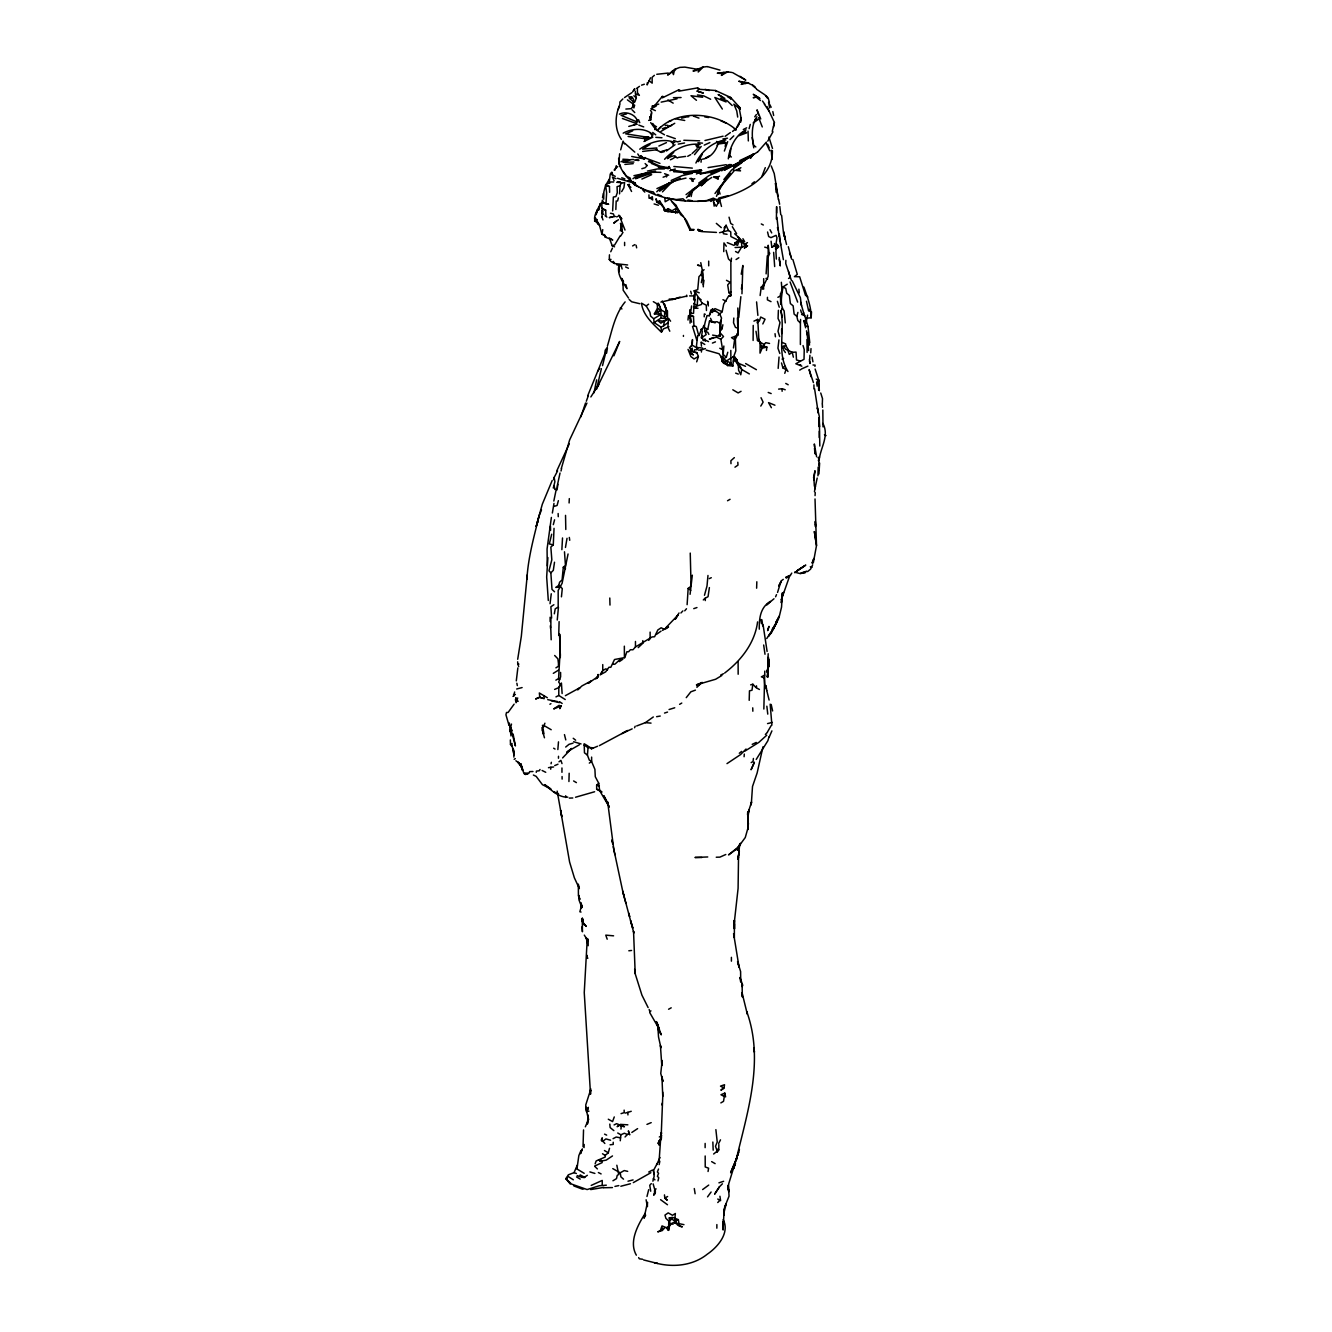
<?xml version="1.0" encoding="UTF-8"?>
<svg xmlns="http://www.w3.org/2000/svg" width="1332" height="1332" viewBox="0 0 1332 1332"><rect width="100%" height="100%" fill="white"/><g stroke="black" fill="none" stroke-linecap="round" stroke-linejoin="round"><path stroke-width="1.5" d="M561.954 772.31L561.954 767.965M605.943 215.434L605.66 210.106L601.997 208.591L601.848 206.227L601.914 202.93L608.674 204.279L605.993 203.58L606.626 193.007L605.644 185.031L603.895 191.625L603.696 199.234M657.658 1024.108L658.524 1036.945L660.922 1047.784L660.422 1045.537L661.788 1065.517L662.17 1060.488L660.755 1073.492L662.953 1081.451L661.921 1076.456L662.753 1096.402L661.238 1134.548M513.886 757.109L513.969 751.248L513.136 748.434L513.969 754.944L511.788 744.088M650.116 632.101L650.133 638.711L648.667 640.342M668.947 326.723L663.486 328.838L661.688 331.785L660.655 331.435C652.83 323.626 642.773 315.018 641.491 303.147L646.203 305.927L649.933 312.287L650.615 316.084L653.679 318.764L654.129 322.577L661.005 318.082L660.922 310.239L657.525 308.175L657.192 303.929L653.329 301.665M756.626 588.195L756.826 581.768M510.339 739.943L510.489 744.471L511.904 746.42M565.534 515.367L565.8 529.487M705.128 1147.651L705.144 1143.422M763.686 278.654L763.686 285.514L761.221 287.213L760.122 295.504M627.921 1114.934L627.921 1112.337L631.235 1111.288M815.201 453.996L815.234 450.432L815.018 453.263M552.364 513.003L553.979 503.429M703.196 340.726L701.931 335.764L702.347 337.545L701.315 337.795L702.414 330.852M749.2 700.332L749.466 690.842L751.981 690.259L752.863 684.232L750.649 684.864M705.177 1155.976L705.227 1166.965L708.591 1168.197L708.058 1171.494M819.363 390.692L818.581 379.72L818.614 390.259M582.334 920.429L582.367 918.281L582.767 922.343L582.217 919.43M800.382 344.522L800.415 323.01L797.818 320.496L796.836 316.3L797.918 312.387M819.213 437.545L819.297 431.202M773.975 598.784L766.683 604.878L770.412 601.398C760.222 607.325 759.09 618.531 759.29 629.17M807.592 315.151L806.027 322.91M664.502 134.782L657.359 130.586L655.161 127.489L655.111 129.753L655.294 127.755L652.78 123.443M712.57 335.115L719.829 336.313L719.779 323.36L721.544 318.165L719.663 313.803L712.487 308.957L709.257 315.734L707.009 315.567C706.027 319.996 701.231 330.969 707.808 332.367L708.874 334.399M717.082 1152.197L718.764 1149.849L718.847 1144.538M731.401 957.342L731.401 961.155M562.52 537.962L561.871 549.683M738.111 661.887L738.161 674.242M753.945 321.129L757.742 319.364L758.84 339.21L762.12 348.218L760.023 353.147L760.106 341.974L757.508 340.542L755.993 331.252M767.299 255.827L766.116 273.859M803.895 287.063C807.392 297.136 811.421 307.359 811.188 317.782L806.676 318.165M621.661 191.592L623.909 187.762L624.608 182.567L621.178 183.25L620.013 185.764L619.563 193.873M623.493 281.685L621.678 278.371L623.16 282.501L622.926 280.503L623.176 290.21L628.521 298.035M698.617 335.065L696.27 326.556L693.939 325.807L693.489 316.45L689.676 315.617L690.059 309.707L690.076 323.127M739.593 844.488L738.544 847.285L740.342 843.306L737.712 850.166L740.475 843.789L736.896 849.783L738.894 846.553L728.554 854.894L737.062 848.667L745.271 837.528L748.168 827.272L747.618 812.487M771.078 241.209L771.811 247.136L775.807 245.171L776.972 237.879L776.057 235.348L770.945 237.645L768.664 236.547L767.565 232.001M555.927 667.832L558.391 666.283L558.458 663.503L557.908 658.841L554.661 655.477M764.784 671.095L763.852 709.04M554.512 562.221L553.313 570.346L550.849 572.81L551.997 589.393L554.562 591.791M767.448 297.319L767.399 299.833L771.012 301.648M693.622 299.667L694.072 294.805M701.415 352.048L701.481 349.883L705.411 348.584M558.458 758.241L558.508 756.276M590.559 1090.009L589.959 1094.205L590.559 1090.009L590.526 1094.205L584.248 992.59L587.112 941.391M667.465 310.922L667.482 318.781L660.872 323.16L658.025 320.696L664.452 321.212L668.381 318.848L667.915 327.306L669.796 331.218M692.573 189.46L691.158 196.553M728.304 158.858C729.486 147.802 735.53 134.748 746.087 129.887M747.868 814.535L747.752 818.83L748.984 810.172L747.552 814.401L751.548 802.014L750.715 805.377M557.892 484.332L557.076 489.893M679.17 211.855L668.031 211.655L668.115 208.625L671.961 210.806L675.757 208.591L679.17 210.639M683.965 1224.657L674.492 1222.743L675.357 1213.502L672.493 1215.3L668.198 1212.886L664.968 1215.1L665.9 1218.347L668.764 1221.061L668.564 1230.368L666.033 1227.555L662.021 1225.906L660.222 1230.934L657.708 1231.817L662.22 1230.601L664.751 1227.771M739.843 107.592L739.776 109.341L739.843 107.592L730.602 97.403L715.417 90.493L697.985 89.211L697.602 87.895L678.804 91.175L678.654 89.893L662.354 97.835L662.287 96.437L663.686 96.687M548.301 600.466L546.669 577.006L547.885 557.592M718.115 315.418L722.21 311.705L723.692 304.046L728.537 296.27L730.952 295.571L730.852 261.172L728.487 258.991L726.073 250.216M692.29 344.339L692.473 339.593L691.774 346.154M785.88 260.356L785.763 263.586L791.391 280.436M819.63 463.07L818.93 473.992M622.76 284.598L622.926 280.486M703.329 286.846L703.113 274.292L700.765 262.67M597.535 746.253L591.475 748.784L591.608 747.668L587.695 747.402L587.762 745.903L584.132 743.739M733.449 347.935L734.615 339.66L731.518 337.612L736.013 336.097L738.194 333.749L737.811 307.992M775.807 245.171L771.811 247.136M696.236 307.809L693.556 308.058L695.237 299.434M704.212 316.816L704.345 313.936L705.227 314.285M723.975 1096.336L720.978 1094.737L724.808 1093.106L723.542 1101.314L720.862 1102.896M569.097 502.963L569.313 498.601M582.017 926.806L582.417 931.751L582.284 918.198M621.528 227.522L621.694 224.292M809.723 359.174L809.939 355.278M723.859 346.037L722.876 358.425L726.972 361.022L727.488 365.534L732.833 366.05L730.935 363.253L730.802 350.416M778.171 368.381L779.053 357.043M807.109 352.397L806.959 339.593M733.815 318.048L733.532 322.777L735.431 327.339L738.261 328.471M687.112 604.678L688.161 588.428L690.625 586.546L690.992 582.966L690.242 553.08M732.833 366.05L733.815 356.293L735.797 350.915L735.397 339.194L738.045 333.832M810.738 352.88L811.005 348.601M723.742 251.615L723.959 242.924L726.306 246.22M724.042 1215.117L724.009 1208.857L723.892 1213.002L726.24 1203.629L724.525 1207.475L729.037 1196.169L728.537 1186.679M744.105 756.726L744.288 754.078M778.388 310.306L778.071 318.531L780.003 322.494L777.988 331.268L779.67 336.563M569.164 773.259L568.93 781.534M661.138 1136.729L661.421 1132.55L660.972 1136.362M748.418 823.076L747.935 829.536L747.918 816.716L748.168 827.272L748.085 818.93M766.849 706.193L767.765 714.118M555.877 680.136L558.574 678.587L559.89 655.56M635.281 185.364L635.214 183.117L635.281 185.364L638.494 186.796M690.076 317.932L690.709 312.504M646.986 1196.486L648.701 1189.676M772.394 150.649C773.176 179.67 740.076 193.989 716.35 199.617C690.742 203.563 663.203 200.916 640.476 187.662M741.225 274.176L742.856 265.468L741.957 293.773M822.327 403.679L822.51 398.651L820.745 393.023M561.438 596.836L562.287 588.561L560.705 587.096L555.777 587.412L558.774 585.381L559.59 582.234L562.087 579.886L563.303 567.232L565.451 565.367L564.485 551.814M767.748 674.159L767.515 677.172L767.781 674.841M815.051 495.621L815.251 492.557M559.107 621.628L558.724 635.464M748.334 140.926L748.035 131.135M690.076 594.305L692.324 575.191M554.328 613.802L555.228 608.841L558.191 607.059L558.175 590.442L562.104 583.299L568.065 553.979M734.948 339.41L735.214 336.28M763.686 285.514L768.131 276.457L768.214 245.255L769.063 252.797M620.962 1129.086L621.228 1125.956L624.442 1126.739L616.566 1123.675L614.085 1124.924M659.79 1143.106L660.605 1139.559L659.04 1161.92M609.457 254.828L609.273 259.507L610.922 261.472L614.635 263.553L627.622 264.968M741.025 117.815L740.459 122.311L741.025 117.815L739.41 109.124M660.356 1140.658L661.421 1133.099M719.829 336.313L721.311 320.329M562.121 693.539L561.421 683.033L558.807 687.595L558.774 695.454L565.234 699.533M709.39 587.578L708.041 596.686L705.294 598.168L705.294 600.582M762.986 746.786L757.125 772.993L752.513 786.479L751.331 803.829M596.653 379.836L593.989 392.807M620.262 1140.758L620.862 1134.781L624.342 1133.232L627.355 1134.481L629.02 1133.515L628.371 1130.851L629.753 1134.847L629.02 1133.515M785.264 322.893L784.132 310.972C779.203 304.529 782.184 294.522 782.85 287.029L787.229 284.199M815.45 486.33L814.451 491.691M647.369 82.601L647.136 84.948L650.532 77.822M817.948 475.824L818.164 467.132M553.829 501.048L556.493 488.111M753.213 325.424L753.113 340.459M767.648 677.372L768.114 666.4M550.033 603.729L551.265 593.789M550.699 769.23L550.899 767.282L553.563 766.999M757.575 621.894C754.894 643.023 740.958 660.622 724.658 673.026M687.978 320.03L688.477 315.534M766.466 350.449L766.849 347.069L762.903 346.17L765.717 342.674L769.546 343.456M817.182 478.055L814.851 488.911M753.413 758.457L753.046 761.554L751.181 762.587M694.388 300.366L695.204 294.838L694.205 290.776L697.735 289.643L698.95 276.69L701.365 274.209L701.614 271.478L704.095 269.713M733.499 361.505L734.098 356.543M716.866 1224.574L716.849 1228.187M516.3 680.868L517.848 667.915M648.651 120.396L650.682 119.997L651.681 112.854M740.858 296.67L738.777 317.449M767.448 676.939L768.714 658.008M787.978 371.528C776.273 353.063 785.414 331.002 780.768 310.706M557.142 486.363L560.023 473.043M590.326 1091.541L590.709 1088.71M701.465 329.121L699.084 335.581L697.652 335.664L696.453 345.987L697.851 348.817L698.701 347.585L702.713 348.135M620.279 230.919L621.628 225.341M731.085 261.055L731.501 258.158M741.408 288.911L741.974 284.998M517.698 659.29L521.328 636.313L527.272 574.958L526.906 579.254C528.088 557.592 534.099 536.363 539.293 515.201L537.295 522.211L542.34 504.145L552.164 480.552M703.329 284.732L703.979 280.253M652.896 1181.201L654.162 1176.189L653.479 1170.478L656.976 1163.952M536.263 772.327L536.446 771.078L539.26 770.778L540.026 769.48M817.132 384.715L818.764 380.203L815.134 369.047M588.161 939.127L588.178 945.703L586.03 937.578M768.814 660.073L767.965 664.751L768.164 653.729M819.03 465.584C817.648 450.632 830.452 437.712 822.893 423.41M719.779 323.36L717.082 321.728L712.42 322.277L709.523 321.029L707.775 329.254L704.928 331.368M717.232 145.488L718.447 141.691C717.066 149.75 710.905 157.992 702.414 159.207M728.454 1189.709L727.855 1185.497L728.737 1191.674L727.855 1185.497L728.154 1189.659L728.787 1183.532L737.528 1155.16L736.146 1159.872C747.502 1111.671 764.451 1060.772 746.769 1011.637L747.302 1014.102L742.007 992.556L742.374 997.002L742.074 983.998L742.357 986.829M601.914 202.93L602.364 200.133L603.796 202.847L605.993 203.58M550.915 619.18L550.832 627.905M553.279 488.028L554.895 481.751L554.162 477.422L557.575 470.929M616.2 200.882L615.834 209.524M778.937 339.91L777.938 348.151L779.836 353.463M565.467 547.452L567.032 538.295M725.191 146.537L725.774 142.99L724.242 141.342L721.078 141.392M724.075 1087.528L724.541 1084.714L720.529 1086.129L723.559 1087.828L720.878 1090.192L724.075 1088.311M606.576 353.147L607.409 348.235M591.624 757.092L591.641 761.155L589.343 760.172L587.429 755.127L588.161 746.37M757.742 319.364L757.159 322.794L759.39 320.929L760.705 317.033L765.051 319.23L762.82 323.959M727.688 141.675L724.358 151.049M655.344 1191.974L655.011 1193.905L655.327 1190.059L653.712 1195.237L655.427 1192.023L653.146 1183.898M602.53 197.785L603.263 193.506M771.894 725.174L770.179 704.162M550.815 629.453L551.182 639.776M736.729 1158.107L737.145 1155.743L736.396 1159.956M557.259 620.013L558.441 607.192M777.555 592.44L780.835 581.784L778.737 585.997L781.135 581.984M773.526 127.139L774.408 122.511L766.949 106.51M601.398 368.681L596.52 389.377M654.129 322.577L661.022 327.139L663.536 325.94L664.452 321.212M701.331 282.7L702.38 277.223L701.365 274.209M583.033 1146.752L583.533 1129.936M551.698 534.199L549.317 543.939L553.279 544.855L554.045 528.338M543.356 727.372L544.905 723.209M718.447 192.557L718.081 194.505L718.731 190.792L724.841 180.553M659.157 1164.601L659.823 1161.221M581.601 905.477L579.853 911.754L581.035 912.054M817.099 386.18L818.198 379.936L817.232 382.8M767.498 676.972L768.015 661.205M813.536 477.855L815.001 470.729L813.735 480.086L813.852 477.805L814.368 486.213M653.629 105.944L652.464 105.811L651.781 109.107L662.287 96.437M720.729 327.189L719.946 330.969L722.044 328.704L722.876 324.775M704.478 595.271L707.009 585.997L707.975 575.474M691.591 305.96L690.126 315.867M690.009 352.747L693.206 354.812L690.009 352.747L690.625 348.551L689.46 347.752L691.408 345.521M595.254 217.582L598.251 223.077C589.66 220.729 598.451 208.491 600.549 203.546L598.434 210.339L600.432 203.346M551.048 763.769L551.365 762.304M561.022 471.012L561.571 468.548M658.008 1180.918L658.741 1177.704L657.425 1176.306L658.557 1173.292L657.392 1171.977L658.541 1169.013M655.161 194.639L653.279 191.908C638.045 189.943 624.358 177.889 618.914 163.719L619.646 153.796M618.914 163.719L618.647 158.225M716.466 196.304L720.579 186.58L734.065 170.946M697.985 308.258L693.822 307.858L693.556 313.303L691.225 313.47M784.764 373.326L786.163 369.147M601.648 1140.475L602.28 1137.811C599.716 1142.506 602.68 1139.676 604.845 1143.472M602.747 229.62L601.997 234.182L605.244 235.581L601.864 234.099L599.134 223.926L598.101 223.976M645.104 140.759L644.388 136.597M607.425 346.004C611.971 330.869 614.835 314.302 625.124 301.914M702.896 67.033L699 68.665L698.201 72.011L703.146 67.066L707.225 66.6M772.244 131.385L774.408 122.511M612.637 210.906L613.353 197.069L615.917 196.553L617.282 192.724L617.066 186.663L620.013 185.764M699.417 231.185L698.085 229.404L699.417 231.185L702.064 231.618L716.45 232.417M701.048 162.188L701.231 159.69L699.966 158.391L698.234 161.688L702.297 154.146M762.437 289.177L764.085 285.281M602.514 365.651L606.177 350.865M617.565 201.049L618.398 197.902M597.236 677.971L598.135 674.458L597.136 677.871M637.379 88.228L637.462 92.691L639.377 95.338L635.497 93.839L635.264 91.175M553.313 524.642L554.578 519.813M622.877 98.918L619.863 101.998L619.88 104.429C615.001 115.634 614.252 128.904 621.378 139.377M739.427 1149.449L737.662 1155.36L738.711 1152.113M556.759 470.929L569.264 443.856M558.374 500.666L557.076 505.494L553.946 506.426M584.182 1144.471L584.049 1147.585M624.725 657.808L626.873 651.764L628.604 651.731L630.419 649.716L632.966 649.766L635.464 646.969L652.064 636.946L654.595 636.746L657.825 629.969L661.188 627.755L664.152 629.353M595.154 1163.785L596.17 1160.955L605.194 1157.042L605.194 1155.393L608.291 1152.796L609.523 1148.284M749.083 128.688L750.266 124.409M813.303 562.92L816.499 545.554L814.368 531.618L816.499 545.554L815.018 498.967M633.882 107.959L634.665 105.161M602.214 217.116L601.748 210.506M596.137 214.735L597.585 209.69L596.47 212.804M661.821 1104.844L662.354 1103.029M553.513 479.67L554.162 477.422M730.868 148.818L729.603 157.076L729.453 155.811M731.251 357.825L723.942 362.67L723.526 358.808L726.323 357.242L727.788 352.247M614.984 170.13L616.283 165.684M561.321 468.498L569.646 439.91L586.929 403.096M511.505 724.075L510.522 727.688L515.417 745.937L513.086 733.999M713.486 202.331L716.3 206.31L719.763 200.033L721.494 206.443M767.748 630.569L768.997 626.373L767.615 630.402M807.542 571.628L810.589 569.13L812.67 564.801M769.063 736.779L767.865 740.742L756.226 759.44M613.885 355.827L619.663 341.442L597.086 387.645L598.734 384.515L590.859 396.936M620.679 149.833L623.076 141.125L624.392 143.906M742.274 242.457L746.053 245.138L741.924 247.153L741.458 242.274L739.027 240.759L737.612 245.288L734.864 244.339L734.748 242.89L737.595 241.475M716.699 1152.063L717.598 1149.15M818.347 460.656L819.48 457.059L817.981 457.742M782.001 308.341L781.052 311.372L782.284 316.85M539.327 515.334L541.508 509.856M723.942 362.67L721.961 361.338L722.876 358.425M696.669 361.838L698.384 356.51L696.869 352.68L690.009 351.481M668.564 1230.368L670.096 1223.742L669.263 1217.931L672.493 1217.348L678.354 1219.629L679.387 1226.156L682.334 1226.855L677.622 1225.14L675.407 1221.794L674.492 1222.743M650.799 116.85L651.598 111.905L650.482 110.356M588.344 395.654L586.313 401.232M590.126 1091.324L585.764 1104.894L585.98 1109.106M789.726 575.79L781.301 599.833L783.516 592.39L782.067 596.436L781.318 602.83L782.384 592.873L781.551 607.092L779.287 616.45L775.99 622.244L779.17 616.2L778.288 619.563L772.177 629.57L776.972 622.044L774.808 626.123M580.819 416.899L585.564 402.98M587.662 395.854L604.645 354.212L605.227 350.216L607.392 347.269M587.129 1110.771L588.361 1107.325L587.112 1111.437L588.96 1111.171M554.612 689.41L558.807 687.595L560.456 684.432L558.674 682.117L560.622 676.806L560.589 672.41M695.903 163.02C701.148 151.598 713.053 141.392 725.84 139.993M634.831 101.998L636.33 97.869L635.497 93.839M614.268 1116.932L612.57 1121.577L608.291 1119.213M776.057 623.776L773.06 629.62M607.542 669.83L605.76 668.814L602.763 670.645L600.083 674.891L605.677 671.827L608.99 667.215L610.789 667.315L614.518 659.523L624.408 657.625L624.342 646.17M570.279 1184.048L565.933 1178.703L568.331 1174.824L574.042 1172.643L577.339 1165.134L577.056 1168.114L578.837 1155.61L580.968 1150.548M582.201 1149.166L580.486 1153.678L582.284 1149.2M771.911 730.885L769.197 737.112M761.804 176.79L765.284 167.649M812.254 562.97L813.885 558.474L812.137 562.887M721.728 170.846L723.875 168.515M632.8 107.026L633.732 99.817L631.884 96.786L628.737 96.87M518.248 701.215L516.45 701.514L517.698 697.968M771.178 725.59L767.415 732.084M560.955 705.893L559.84 708.691L561.038 705.71M772.976 131.801L767.748 141.125M618.165 109.607L619.547 106.227M601.997 208.591L605.66 210.106M703.895 325.374L702.23 329.37L700.965 329.404M734.665 233.766L739.493 238.078L739.726 241.292L738.144 242.208L737.046 239.643L730.868 236.53L730.752 231.851L728.421 230.503L726.107 225.275L723.226 232.201L723.426 233.733L727.056 234.282M513.886 695.787L514.602 691.974M737.428 126.973L739.393 123.776M634.548 727.755L635.197 726.206M775.59 596.803L776.506 594.621M768.314 256.593L769.796 253.213M709.257 315.734L711.038 309.79L712.886 310.572L710.705 312.304M691.208 192.457L688.777 196.42L690.659 192.957L699.883 184.499M557.842 749.566L558.491 741.857M525.274 773.06L524.858 774.009L523.326 771.927L521.977 766.999M699.233 292.84L694.205 290.776L702.047 303.03L701.381 304.529L693.556 307.093M610.755 251.748L612.42 248.152M633.882 104.978L631.468 108.425M744.555 159.49L743.939 160.806L747.319 158.092M699.683 170.779L699.633 172.294L696.403 173.976M661.505 1230.185L662.553 1228.037M718.697 1143.356L720.495 1139.842M773.259 629.37L775.657 623.875L771.511 632.65L768.514 636.18L772.443 630.153L766.716 638.561M645.67 1215.134L644.039 1218.214L647.485 1202.297L647.385 1206.626L646.103 1199.782M817.698 380.969L816.583 383.067L818.764 380.819M614.552 245.105L620.246 235.731M679.02 612.986L675.224 619.247L678.071 615.001L665.933 627.655M740.892 119.397L736.097 128.605L732.533 131.435M653.679 318.764L661.005 314.402L654.362 313.902L657.525 308.175L657.492 312.204L664.668 317.199L667.315 315.684L664.635 311.838L661.188 310.09L658.424 303.213L657.192 303.929M633.283 125.341L636.08 123.993L636.779 119.83M609.623 192.308L609.457 186.497L605.627 185.431L609.44 178.954M600.632 674.408L602.763 670.645L602.747 664.585M689.676 315.617L693.489 316.45M701.198 146.503L694.521 154.629M660.023 1157.491L656.609 1164.751M760.788 406.077L763.119 402.164L761.022 397.719M686.496 197.752L693.606 189.277L711.704 177.472M754.395 762.387L751.065 769.763L754.295 762.404M790.309 575.507L791.757 573.11M620.695 236.014L622.976 232.401M693.656 230.236L690.093 230.286L690.675 229.387L686.596 220.796L669.413 198.252M718.764 1149.849L713.636 1154.012M525.391 774.425L527.855 774.092L524.159 773.709L525.391 774.425L526.223 773.143L529.154 772.993L529.603 771.628L532.95 771.511M585.331 1126.805L588.461 1119.579L588.078 1115.034L587.395 1124.091L588.461 1119.579L585.714 1106.975L586.48 1111.804M669.297 182.567L664.318 187.995L659.49 191.059L662.021 188.128L672.876 182.134M669.763 184.266L662.454 191.875M597.718 371.278L599.75 368.281M714.984 193.49L730.286 173.443M753.429 153.829L750.316 158.358L753.912 153.763M645.254 1213.286C637.845 1225.057 628.604 1241.74 636.346 1255.177M632.6 91.841L634.698 88.894L633.632 90.276M657.175 130.453L660.672 126.99M609.54 183.3L610.506 181.951L613.636 182.018M654.312 1191.158L656.01 1188.81M754.728 116.8L756.376 114.519M742.074 162.221L743.206 160.656M636.679 725.957L645.371 722.66L653.313 716.966M707.542 1196.869L711.105 1192.023M514.119 704.162L508.075 712.487L506.51 712.487L505.944 714.801L509.007 725.341L509.357 723.026L511.005 735.947M633.499 90.493L634.698 88.894M664.601 159.291C673.076 149.75 687.096 142.574 700.099 144.455M766.383 142.108L757.442 152.264M724.025 227.939L726.107 225.275M686.246 697.652L690.842 691.824L695.404 690.143M746.053 749.017L740.592 754.561L726.989 763.619M727.921 71.828L723.742 72.411L721.395 75.391L727.638 71.878L731.768 72.461M668.031 211.655L664.785 210.856L664.551 209.723M781.351 282.284L782.117 291.691L780.435 293.789L780.685 304.329M723.859 179.554L731.618 170.03L741.807 162.687M697.335 146.503L697.135 147.735L699.183 147.336L698.351 145.371L695.387 144.639M701.431 337.862L706.176 334.615L704.928 331.185M684.731 610.822L686.48 608.757M643.073 642.99L638.211 647.635M707.875 179.62L701.348 185.831M657.409 130.386C676.623 109.107 715.55 111.705 736.196 129.853M736.063 259.524L738.86 257.742M646.003 166.983L646.703 165.201M680.935 612.986L682.866 610.905M570.079 749.7L566.733 752.38L571.611 748.467L562.603 757.925M651.298 1183.615L649.75 1185.297L650.715 1191.224M656.759 191.775C664.235 183.783 675.54 180.286 686.013 178.105M696.969 149.067L692.107 153.513M754.728 120.396L756.393 118.665L757.941 119.68L753.179 122.927M766.733 735.214L758.84 742.39L744.588 751.298M719.064 1187.212L722.394 1183.798M636.729 88.328L639.477 86.364M661.038 631.118L656.343 634.448M726.323 357.242L723.476 354.762L720.862 339.21L723.509 336.53L720.129 332.883M617.748 166.517L614.119 170.013M717.748 1202.53L719.863 1200.382M757.508 340.542L758.84 339.21M598.717 783.183L599.6 790.076L596.669 789.26L596.653 785.197L598.684 783.166L595.287 776.739L594.904 769.347L591.375 760.988M749.716 156.46L724.392 170.096L749.167 157.492L733.666 167.133M729.986 139.61L733.782 135.864M811.221 311.938L808.574 310.622L809.989 309.224M765.351 734.432L767.415 732.433M703.296 599.949L705.194 598.118M715.983 311.422L712.753 310.772L715.001 308.624L722.21 311.705M620.862 658.774L614.851 664.218L612.77 664.218M696.902 687.312L700.682 683.716M675.041 144.738L666.4 150.982M606.31 1185.18L599.267 1185.763L587.112 1189.559L571.528 1184.065L565.933 1178.703L568.231 1176.556L573.343 1179.802M756.926 116.733C750.848 125.241 751.864 137.945 753.779 147.835M728.721 365.301L730.935 363.253L726.972 361.022M761.221 287.213L763.436 285.165M740.892 167.699L737.245 169.913M553.279 544.855L550.849 547.069L551.831 559.806L548.951 570.795L550.849 572.81M595.754 678.937L598.468 676.49M734.348 457.642L730.885 460.739L730.985 463.669M654.378 75.308L652.131 77.306L652.164 83.133L649.05 80.669M734.864 244.339L737.645 241.958M785.68 369.43L782.9 367.898L784.864 366.217M686.047 194.639L706.926 178.821M616.117 221.145L613.736 223.16L618.448 219.73M719.963 330.436L722.044 328.704M800.632 302.314L803.629 312.77L801.598 314.435L804.728 315.701L808.008 326.523L809.789 342.857M675.174 68.898L667.598 75.042L670.862 73.01M639.726 149.184C649.3 142.291 663.469 137.745 674.808 142.557M559.207 705.294L553.696 708.924L560.589 706.21M650.932 1010.871L649.866 1011.737L649.167 1009.506M739.293 753.263L741.624 751.415M701.248 185.481L705.128 182.417M730.369 132.584L725.141 136.33M673.726 152.314L667.415 158.608C673.826 154.146 679.919 155.478 670.412 159.807M558.99 761.804L560.889 760.356L562.004 763.619M751.947 183.699L754.445 181.801M598.018 676.556L588.161 683.383L590.958 681.085L582.034 685.863L577.605 689.843L579.886 687.712L565.384 695.67M602.897 1141.191L605.927 1138.91L610.555 1140.209M710.855 201.448L713.386 199.55L714.152 206.177M708.724 1185.08L702.63 1189.559M632.933 178.721C640.742 172.81 651.431 171.878 660.938 172.394M738.994 135.681L746.636 132.85L744.938 131.585L740.559 133.966M663.536 325.94L667.898 322.71M780.802 581.185L783.266 579.37M794.621 572.71L805.777 565.084L796.786 570.912L803.995 566.233M698.684 183.15L708.807 175.691L719.913 170.779M754.978 119.697L756.393 118.665M646.203 305.927L648.601 304.195M669.846 1225.523L672.194 1222.992L674.325 1222.726M668.897 167.582L669.163 166.5L668.897 167.582L666.699 167.482L659.59 166.034L648.701 161.055L650.682 161.022L651.981 161.838L648.434 161.721M654.412 105.478L658.757 104.096M510.489 744.471L511.921 743.472M589.31 763.103L591.375 761.671M625.058 1136.962L627.355 1134.481M651.664 174.692L641.891 179.054M568.281 751.148L579.32 744.821M734.964 467.182L737.995 465.101L737.811 462.254M643.589 157.892L645.254 157.542M721.894 675.474L715.634 679.253L696.436 684.848L702.297 682.434L696.919 685.813L700.466 683.516M619.38 661.588L622.86 659.207M512.97 696.386L514.119 695.604M624.525 97.569L631.734 92.707M803.046 345.554L804.228 349.6L804.029 359.307L795.837 363.753L801.831 366.183M649.05 198.285L648.934 194.888M637.612 1128.62L631.834 1132.45M652.847 137.196L643.939 141.475M727.488 365.534L730.935 363.253M553.879 604.728L550.882 606.726L551.615 618.098M662.57 630.386L667.748 626.956L666.017 628.071M801.731 368.847L807.891 366.117M579.62 1176.156L584.082 1177.471L587.362 1175.307M670.928 141.741L673.143 143.573M665.6 628.937L668.564 627.022M650.865 1172.709L633.316 1182.616M650.299 198.002L652.33 196.686L652.663 199.966L650.299 198.118M741.241 162.121L757.259 152.198M593.09 747.735L591.441 748.767L589.11 746.952M778.088 247.436L775.557 249.017L775.84 244.688L778.088 247.436L778.571 246.204L776.722 244.222L778.571 246.204M799.716 370.113L800.832 369.414M597.136 219.547L594.572 220.679M601.931 216.933L602.98 219.946M553.313 673.343L558.441 670.163M670.479 125.874L674.741 123.293M623.193 133.167C631.967 128.172 645.487 127.539 653.13 134.898M664.785 210.856L668.115 208.625M664.785 1198.134L667.265 1200.182L664.785 1198.051L664.468 1194.887M701.048 342.158L701.481 346.187M696.952 607.558L693.756 608.641M612.953 1180.768L616.5 1178.62L617.216 1175.373L618.731 1174.491L616.833 1165.234M622.144 1125.423L620.662 1124.574L617.132 1126.672L620.645 1124.408L627.855 1124.824M751.365 155.494L754.428 153.679M514.152 759.323L515.301 758.624M632.617 245.937L634.881 244.605M661.072 131.319L671.661 125.158M669.53 199.234L665.168 201.765L664.851 197.669M679.603 704.328L681.768 703.063M748.684 82.934L744.838 82.268L741.191 84.382L747.835 82.9L751.265 84.599M659.84 310.872L661.188 310.09M603.829 234.382L605.277 237.146L606.06 236.696M605.277 237.146L612.753 239.993L609.29 237.962L612.254 245.837L613.469 245.138M741.458 242.274L742.906 241.442L744.355 244.305L746.053 244.372M741.891 246.587L738.128 252.897L735.53 251.498M767.998 248.035L764.718 247.136M660.655 331.435L661.688 331.785M730.785 295.671L730.952 294.805M788.527 278.455L790.242 277.472M777.888 297.336L779.869 296.204M735.381 360.589L736.962 359.673L737.478 362.853L745.537 366.333M800.415 323.01L800.599 319.48M811.188 317.782L811.504 311.788M738.194 363.103L734.948 356.909L732.983 356.793L735.197 361.455L738.194 363.103L738.611 370.229L740.759 374.775L741.758 369.48L738.444 362.953M808.008 326.523L805.244 325.807M783.316 348.601L781.634 346.67L783.616 346.353L785.58 349.184L792.224 352.281L796.053 352.098L796.503 359.99L800.049 360.939M799.816 365.201L800.665 364.718M547.352 697.735L539.327 692.973L539.826 697.419L544.172 698.701L544.055 695.604M549.916 704.262L550.932 703.679M581.451 1177.305L584.798 1177.488L580.186 1174.857M668.764 1221.061L669.596 1220.578M727.455 96.67L730.952 98.801M657.558 201.948L659.573 200.799L663.786 207.243L664.002 210.406M667.632 1196.519L664.785 1198.051M744.538 244.289L747.485 242.607M660.922 310.239L654.362 313.902M669.014 1220.828L672.027 1219.113L671.961 1218.147L669.263 1217.931M612.77 1168.614L620.212 1172.809L624.225 1170.562L627.688 1171.361M669.83 170.729L675.241 168.998M727.538 500.749L730.069 499.3M718.88 170.013L731.601 165.351L699.949 173.909L711.621 172.111L727.405 167.349L710.805 173.243M698.384 356.51L694.022 358.957L690.875 356.526L688.045 349.4M741.058 391.308L738.144 392.923L732.8 389.776M687.712 156.294L690.742 154.629M621.927 733.649L627.638 730.502L599.367 745.637M724.242 141.342L720.779 142.757L716.683 142.191M658.857 146.037L666.433 142.641M746.436 158.391L753.696 154.462M719.546 176.157L717.482 177.273L714.285 176.79M668.581 1009.24L671.211 1007.824M786.296 578.088L788.194 577.056M648.717 1172.043L652.53 1170.012M705.544 157.942L709.407 155.894M591.208 1185.413L602.231 1180.435L602.247 1185.197M612.487 1155.943L606.193 1160.122L599.666 1161.338M654.278 107.076L656.177 106.094M613.07 1138.677L616.2 1137.045L620.562 1137.828M656.909 188.595L680.352 178.238M764.668 675.124L761.371 676.839L763.802 677.755M753.562 154.062L739.726 160.573M555.96 696.902L558.774 695.454M620.928 161.821L623.992 160.256L633.416 159.44M743.289 129.52L746.653 127.822M650.948 173.443L635.564 178.704L638.428 176.457L649.017 173.193M649.999 144.489L642.59 149.151L656.876 147.952L656.293 149.883L661.571 152.464M790.359 575.274L785.73 577.472L789.327 575.807M623.809 732.617L632.167 728.87M720.712 675.024L723.492 673.709M728.537 296.27L730.952 295.571M693.939 325.807L692.54 326.473L696.786 340.176M709.323 578.621L711.288 577.705M752.214 744.338L756.26 742.44M783.616 346.353L785.647 345.404L785.647 343.889L782.184 342.457M698.351 145.371L696.17 145.971M674.492 1219.979L675.873 1220.778L678.354 1219.629M716.283 91.592L715.417 90.493M725.79 854.495L719.896 857.142L716.25 857.225M704.245 145.121L709.873 142.557M616.666 216.866L617.632 216.417M674.741 707.775L669.064 709.523M729.153 165.784L731.651 164.669L729.27 164.585L727.039 165.601L729.153 165.784L724.392 167.532M565.933 1178.703L567.032 1178.204M619.447 114.136C625.99 110.689 636.33 114.452 637.712 122.094M671.195 180.436L682.234 175.608L692.307 173.343M636.629 124.242L628.787 126.423M659.307 1136.962L661.821 1135.88M725.774 142.99L718.714 143.939L716.549 141.442M539.743 697.202L535.78 698.884L539.743 697.202L542.34 698.101M554.695 765.6L557.975 764.202M646.952 1124.391L651.198 1122.626M667.249 149.634L660.289 152.064M726.473 280.319L730.119 282.267L727.688 284.915L728.92 292.64L731.068 291.775M782.05 359.091L783.682 358.408M699.666 170.446L701.198 169.83L684.964 171.928L670.679 169.88L673.576 169.947M728.338 195.621L718.731 198.068M713.519 337.479L709.39 339.127L716.499 337.196L720.862 339.21M699 68.665L693.04 71.012L696.852 70.396M712.42 343.073L715.467 341.874M583.882 1188.71L582.567 1189.21L573.826 1185.93M662.337 128.721L665.734 127.456M663.103 177.206L667.249 175.691M668.597 121.628L671.495 120.596M803.496 573.309L805.344 572.643M610.789 173.027L612.187 172.527M594.821 1165.999L602.114 1162.62L602.114 1161.188M597.385 223.426L599.766 225.558M594.621 791.757L575.541 797.235M584.298 935.114L588.111 941.175L586.763 938.261M641.558 85.148L644.355 84.232M728.421 230.503L719.546 232.684M661.155 102.131L677.022 98.834M675.807 156.577L674.708 156.926L677.638 157.975M675.158 298.701L680.053 297.119M718.93 1182.833L723.642 1181.301M621.045 1113.635L624.192 1112.636L624.142 1110.122M723.093 136.197L704.961 140.509M664.518 713.053L667.548 712.087M723.459 169.614L725.524 168.981M716.733 200.899L719.613 200.016L716.733 200.899L718.747 203.297M694.771 178.754L692.673 179.387L691.025 178.321M612.537 216.65L609.257 217.632L615.417 216.433M633.932 175.674L655.627 171.112M800.698 573.093L806.692 571.311L800.515 573.676L794.688 572.177M742.473 132.301L744.938 131.585M641.841 168.698L645.121 167.765M572.993 743.189L569.03 744.322L565.684 747.052M675.058 171.162L673.542 171.595L684.498 172.661L698.617 171.645L683.799 173.593M551.381 517.432L547.069 548.984L547.252 565.884M632.667 130.852L625.69 133.833L644.488 136.763M625.241 1113.102L627.921 1112.337M630.436 1183.748L620.829 1186.246M590.709 1189.576L603.895 1187.378M681.618 118.182L684.648 117.383M667.798 126.59L670.812 125.791M656.776 74.292L668.314 73.06M631.568 191.475L628.055 184.715L629.553 184.332M627.988 1181.201L633.083 1179.919M685.647 156.41L678.288 157.409M680.386 141.159L677.505 141.858L673.626 140.459M766.849 347.069L762.12 348.218L760.988 346.603L764.735 346.287M631.152 108.675L625.857 109.058M767.548 723.576L772.377 722.427M781.185 291.891L782.117 291.691M605.627 185.431L609.457 186.497M647.402 171.079L657.309 168.964L664.468 168.898M614.934 1186.412L618.797 1185.597M734.748 242.89L738.144 242.208M645.221 136.78L650.249 137.612M629.72 160.056L622.943 162.354L633.949 162.021M736.679 334.049L738.194 333.749M726.24 164.702L708.058 167.599M759.956 98.468L757.492 96.836L753.213 97.686L756.226 97.136L760.439 100.516M678.271 144.106L684.565 142.99M656.626 716.683L660.222 716.05M660.888 302.098L686.663 296.104M736.496 169.763L739.127 169.314L740.509 170.879L733.349 170.163M533.383 775.041L536.18 776.373L542.407 784.648L550.899 789.01L544.688 784.615C551.232 789.993 558.724 797.668 567.798 797.135M722.91 138.961L727.505 138.178M642.64 151.432L656.909 149.733M671.961 299.55L675.008 299.067L669.18 299.084M548.468 767.682L550.899 767.282M707.742 856.959L694.954 857.475L701.881 857.492M620.279 181.801L616.799 182.284L621.594 182.734M690.975 172.294L701.781 170.563L695.87 171.112M778.571 247.169L776.772 247.402L775.907 251.065L776.356 259.091M610.073 1144.804L613.22 1144.421L613.22 1142.257M723.742 72.411L717.315 73.21L722.527 73.61M644.022 136.763L648.368 136.78M628.821 950.782L631.568 950.465M778.637 389.111L781.851 388.761M698.601 350.166L701.481 349.883M633.216 163.653L624.891 164.419M697.518 201.432L706.859 200.516L713.336 198.118L716.35 199.617M613.586 935.83L605.777 935.147L607.192 939.193M735.081 247.519L741.924 247.153M626.556 113.936L621.078 115.335L635.963 121.495M668.681 175.191L664.585 173.709M594.572 221.229L595.687 221.145M598.484 1160.155L600.948 1159.956M685.247 117.066L688.794 116.8M662.587 151.648L664.418 151.515L660.772 151.632M609.273 259.507L610.988 259.39M673.409 97.686L681.068 97.536M638.861 160.056L635.997 160.156M612.437 1187.578L603.396 1187.744M652.613 163.253L651.281 163.337L658.94 166.617L668.481 168.548L658.391 167.366M701.398 173.11L697.935 172.827M569.297 798.101L572.793 797.985M699.666 140.826L683.832 140.276M673.193 145.255L673.226 143.073M665.184 125.374L667.898 125.341M522.111 687.562L516.649 689.01M689.61 295.887L693.722 295.937M677.788 212.837L668.697 211.105M690.675 229.387L694.072 229.47M513.536 694.472L515.401 694.538M551.232 700.765L559.423 702.597M661.005 318.082L668.381 318.848M622.843 159.241L628.404 159.524M692.324 168.115L673.859 166.5M705.377 341.242L704.195 339.593L708.507 341.575M655.827 137.346L661.954 137.745M547.735 699.65L557.592 701.564M812.97 364.968L815.117 365.135L814.918 366.35M645.371 722.66L651.032 723.11M697.901 142.74L702.513 143.157M714.768 177.023L717.482 177.273L718.264 179.171L713.536 176.989M727.272 242.64L734.165 245.438M702.68 97.253L690.992 95.721L696.453 100.3M628.105 136.463L644.055 138.578M696.719 348.168L697.169 349.667L694.521 349.833L693.889 351.998L696.869 352.68M517.682 661.821L517.748 663.985L518.931 664.119M663.303 167.599L670.196 168.132L666.699 167.482M631.684 156.46L643.389 158.774M634.232 159.957L638.677 160.539M715.151 322.893L709.523 321.029M642.607 1259.256L639.343 1258.807L638.644 1257.608M667.399 198.202L676.373 199.567L683 198.768L685.297 200.949M744.838 82.268L738.76 81.235L745.903 83.516M707.475 66.617L719.963 70.097M704.761 116.916L708.574 117.566M697.468 94.938L703.845 95.921L710.639 99.251M616.783 264.818L621.511 265.851M684.731 120.479L675.507 118.781M687.961 200L692.041 200.749M647.335 165.717L645.121 163.553M643.473 136.93L648.851 137.812L647.152 137.013M639.826 303.713L631.701 301.798L629.137 299.45M644.505 138.178L647.718 138.844M627.921 180.819L630.136 181.285M573.626 741.741L581.035 743.939M596.669 789.26L601.947 792.057L599.217 789.909L609.34 807.075L603.829 795.753L608.108 803.729L607.642 801.881L613.836 849.55M698.717 69.53L684.898 67.116L679.869 67.383L676.29 68.748L674.175 71.195L673.476 74.609L672.111 71.362M632.45 98.085L629.37 98.318L634.332 102.497M610.472 213.237L613.386 213.903L614.019 215.601M636.08 123.993L637.079 124.242M700.865 265.917L697.568 265.018L699.134 265.751M699.583 91.775L696.869 91.026L703.346 93.09L697.818 91.309M675.324 138.628L666.799 135.648M765.983 278.405L767.615 278.871M705.144 89.327L709.257 90.559M589.876 1171.91L594.888 1173.425M617.482 178.272L632.267 182.617L635.064 185.248M654.112 203.946L658.391 205.245M596.653 785.197L599.333 786.013M689.776 178.471L692.673 179.387L693.206 181.435L692.024 181.119L691.458 178.505M693.056 345.604L697.169 348.218M810.306 566.783L811.937 567.299M678.654 89.893L680.136 90.376M659.939 163.386L644.971 157.875M698.401 229.77L702.347 231.085L697.735 229.604L699.466 230.985M643.639 1259.955L657.425 1263.419L654.362 1262.669C672.044 1267.764 692.623 1266.033 707.325 1254.161C717.782 1247.035 730.086 1232.816 723.176 1219.612M621.744 177.772L624.858 178.888M735.647 373.127L738.294 374.076M622.41 118.481L634.998 123.027M722.527 349.6L719.779 348.268M782.35 388.744L785.214 389.776M574.042 1172.643L576.39 1173.509M693.373 116.067L698.95 118.115M726.09 101.931L714.834 97.469L722.344 109.041M638.794 125.075L643.706 126.906M768.214 392.457L771.178 393.573M666.982 210.623C662.437 208.525 662.004 202.664 656.559 201.948L660.389 204.229L659.573 200.799M720.795 120.779L726.206 123.227M558.441 793.822L554.229 792.124L558.508 793.955M577.206 1175.59L580.036 1176.739M720.529 98.118L727.255 100.816L732.2 105.528M650.282 118.881L650.049 116.716L651.015 117.133M612.254 245.837L614.535 246.82M732.533 72.561L745.787 80.103L740.009 76.324M706.21 350.083L719.08 353.763L722.743 359.224L723.492 358.291L720.779 356.16L723.442 363.203L727.622 365.035M625.624 266.966L628.438 268.231M657.775 194.355L661.638 196.104M650.932 108.625L655.394 110.656M615.933 178.688L612.437 177.073L614.085 180.719M704.928 327.922L707.775 329.254M782.85 287.029L785.747 288.395L786.696 293.173L789.36 295.488L790.375 303.579L793.139 305.844L794.122 314.102L796.836 316.3M604.578 1134.131L606.659 1135.13M727.056 364.152L721.961 361.338M722.943 299.667L726.156 301.248M702.047 303.03L706.293 305.111L706.46 310.506M584.182 1173.326L576.107 1168.464M542.107 770.479L545.737 772.294M598.368 1172.543L601.115 1173.925M745.62 363.536L756.409 369.697M651.731 137.279L651.931 135.081L650.282 133.133M761.288 223.942L763.336 225.008M620.246 308.025L621.944 308.924M718.264 94.772L722.443 97.003M759.423 689.477L756.526 687.928L756.509 685.863M785.747 383.433L788.178 384.765M551.198 729.736L543.739 725.391M617.732 1132.999L620.862 1134.781M654.029 125.341L656.526 126.773M644.039 158.608L644.272 158.208M717.748 1199.05L719.863 1200.265M746.053 245.138L745.137 243.839M605.627 184.715L609.107 183.05L610.256 173.959L615.267 176.324M763.969 344.372L760.306 342.241M824.458 434.665L826.056 435.581M554.212 485.914L554.795 489.477M752.863 684.232L756.01 687.628M558.574 678.587L559.74 679.253M587.695 747.402L583.915 744.904M553.629 748.218L555.061 749.05M619.763 1125.107L621.228 1125.956M672.194 1223.858L673.026 1224.324M742.906 241.442L737.562 236.913M693.722 303.496L697.219 305.528L697.752 297.486L701.148 299.767M711.638 1161.621L715.118 1163.635M774.941 405.211L768.547 402.63L771.394 407.709M749.35 373.926L741.758 369.48L736.812 363.236M604.462 1150.532L608.291 1152.796M718.381 94.539L724.858 98.418M667.848 99.967L673.176 103.147M576.54 1176.905L580.219 1179.103M573.609 780.952L576.406 782.617M757.492 96.836L753.279 94.306L759.307 98.401M653.246 1178.82L654.944 1179.852M602.514 1153.762L605.194 1155.393M716.333 223.376L721.278 227.605M701.465 342.391L704.778 344.455M697.602 87.895L698.9 88.711M756.559 89.277L764.884 94.838L767.465 98.168M816.216 379.104L818.331 380.452M732.983 224.892L730.719 223.41L729.037 217.183M720.595 1200.681L719.929 1196.236M559.607 701.748L562.171 703.462M563.303 567.232L565.517 568.731M632.817 103.763L627.422 99.867M732.866 356.826L736.962 359.673M660.589 1199.682L667.482 1204.744M807.875 296.969L805.477 295.254L799.65 276.74L794.421 276.64L797.302 274.359L792.873 259.524M754.228 145.754L755.827 146.92M515.9 760.772L519.497 763.369L521.878 767.515L517.582 761.921L520.546 764.884L522.793 770.112M650.682 122.644L654.312 127.606M688.161 588.428L690.759 590.359M605.061 215.701L606.893 217.083M738.644 239.693L741.075 241.542M683.183 216.567L680.585 214.585L676.057 205.228L671.861 201.532M752.513 84.915L755.044 86.863M601.914 212.97L603.729 214.352M587.429 755.127L584.465 752.813L584.232 745.137M739.71 108.724L733.849 104.146L736.746 110.939L737.695 117.066M652.73 132.467L655.744 134.848M672.027 1219.113L674.275 1220.895M634.798 152.114L624.891 143.373M573.226 738.278L575.64 740.192M613.852 1130.618L610.139 1127.571L609.806 1124.091M666.533 174.992L666.516 176.956M640.609 156.26L644.588 159.091L640.925 155.644M752.264 85.248L756.376 88.678M729.953 155.827L731.335 157.026M633.882 95.754L636.33 97.869M558.774 585.381L560.705 587.096M623.509 1179.17L620.895 1176.855L620.212 1172.809M718.797 334.981L720.079 336.163M628.055 184.715L630.885 187.379M594.821 1166.449L597.402 1168.93M633.05 181.485L635.714 184.132M734.415 128.738L735.63 129.953M642.923 190.21L644.805 192.108M632.084 109.823L634.765 112.554M785.647 345.404L788.527 350.166M765.95 95.588L768.131 97.935L769.413 102.314M583.05 922.793L586.23 926.406L583.233 922.76L582.4 918.664L583.499 924.641L581.618 919.53M625.008 230.053L619.347 215.717L621.545 218.781L618.797 215.201L621.811 218.848M728.92 292.64L730.785 294.905M762.47 101.049L764.784 104.179M668.514 318.331L670.579 321.179M657.725 303.513L660.006 306.76M613.236 261.388L614.468 263.153M517.432 700.033L515.767 697.685L516.45 701.514M520.546 764.884L519.497 763.369L521.744 767.365L521.095 763.835L521.994 769.963M783.516 349.866L785.397 352.564M623.193 171.528L626.34 176.074L630.219 178.072L631.018 181.185M764.335 104.179L769.13 111.155M637.778 153.946L640.126 157.576M732.317 226.673L736.629 233.683M662.27 300.982L665.467 307.242L664.502 303.996M742.923 238.694L744.638 241.658M684.964 219.214L690.093 230.286M771.161 107.259L768.547 102.331L769.663 107.925M770.013 229.72L771.694 232.917M738.211 106.31L739.776 109.341M690.625 348.551L692.44 351.149L692.124 348.068M758.641 117.616L762.27 126.94M768.897 137.046L772.51 148.501M710.505 318.281L712.42 322.277M659.74 1031.684L661.255 1034.864L656.809 1022.21L659.124 1032.75L658.774 1029.386M766.25 143.44L769.696 150.749M767.632 144.189L769.197 147.735M792.24 280.852L800.349 297.602L801.481 305.761M771.245 165.967L774.225 173.526L778.038 196.304M760.755 118.931L757.026 109.84L758.391 114.785M638.561 119.714L639.76 122.661M657.459 202.298L656.027 198.751L656.559 201.365M543.889 733.599L542.474 725.241M656.343 1021.627L658.341 1027.521L649.65 1012.453M789.526 252.98L790.975 256.76M648.118 1007.575L641.924 995.137L635.214 973.825L633.533 931.168L633.849 933.099L622.677 890.991L613.236 846.686M803.629 312.77L804.728 315.701M517.748 663.985L518.714 666.566M621.678 226.423L620.512 223.276L621.977 231.518L621.694 226.14M717.115 1150.798L715.5 1146.286L717.232 1142.024L715.883 1129.636M656.31 1021.644L658.324 1027.938M664.285 304.146L666.733 312.237M790.059 281.901L797.652 302.098M753.845 145.921L752.18 137.596M787.945 350.499L789.277 354.379L792.224 352.281L793.373 357.176M611.788 172.194L612.637 174.692M509.673 729.52L510.456 731.834M788.311 246.72L791.608 259.174M509.657 729.603L510.406 731.834M777.389 301.315L779.253 307.209M510.805 727.422L511.888 730.835L510.489 727.189M786.546 244.472L784.065 234.315L785.114 238.961M803.729 320.812L804.728 324.142M767.781 657.409L769.18 662.104L768.331 659.207M621.128 265.601L622.127 268.964M766.832 690.825L769.113 700.066M541.908 727.688L543.489 734.215M719.363 191.658L720.063 194.089M542.257 730.019L544.455 737.778M788.544 271.395L789.993 276.64M625.923 903.296L623.875 896.003M800.649 309.99L801.431 312.77M781.501 362.953L782.9 367.898M767.099 651.431L763.086 624.808M690.709 291.308L691.441 293.972M808.574 310.622L806.476 301.248M658.624 1141.024L659.124 1142.856M625.873 284.615L626.939 288.694C622.743 281.535 616.916 274.825 618.847 265.551L618.964 271.878L618.731 267.749M781.634 215.384L783.566 233.799M777.438 227.572L778.088 230.086M771.195 704.478L772.61 710.938M619.913 164.369L620.662 167.266M773.642 252.364L774.675 266.567M564.452 734.615L565.784 739.909M691.641 322.178L689.943 315.135M623.126 892.873L623.842 895.72L622.677 890.991M807.092 332.667L808.607 350.599M809.456 361.022L810.056 363.486L809.423 359.224M813.419 382.584L809.123 369.613L811.071 376.673M658.008 1025.623L658.824 1030.802L658.591 1027.688M578.271 884.315L579.353 888.577L574.375 877.805L569.597 862.037L560.572 810.206L561.771 816.583L561.122 813.253M806.476 330.819L807.592 335.747M765.55 685.514L766.333 689.027M636.113 245.304L636.663 247.852M809.54 345.088L807.908 337.346M772.826 111.588L773.642 115.451M667.365 1226.789L668.031 1229.936M778.587 199.217L779.636 204.246M784.065 234.315L785.097 239.227M724.808 1093.106L725.607 1096.919M613.885 849.799L614.901 854.611M515.401 699.533L516.067 702.747M816.616 456.759L814.335 443.956L814.451 446.736M804.411 320.396L805.61 327.805M516.849 683.233L517.332 685.614M650.049 116.716L650.682 119.997M708.075 303.962L707.558 301.282L708.358 305.927M818.114 412.054L817.315 407.775L819.297 416.367L819.813 446.037M814.585 388.761L818.331 413.27M561.172 813.586L557.159 791.091M812.087 357.242L812.936 361.788M765.933 685.597L766.832 690.525M666.533 310.223L666.1 307.858L666.699 312.371M612.737 844.138L611.971 839.893L612.387 842.24M768.015 661.421L768.864 666.283L766.782 672.077L768.88 664.202L768.164 659.124L768.864 666.283L768.597 664.035L767.665 673.06L767.915 665.384M602.28 207.942L603.013 212.154M780.402 242.64L783.383 259.673M763.669 645.021L765.001 654.262M779.27 259.29L780.286 265.917L779.203 257.426M694.288 1188.544L695.121 1193.738M652.464 105.811L652.697 107.293M661.022 327.139L661.471 331.901M778.371 199.434L775.474 183.183L776.14 192.241M712.753 310.772L712.487 308.957L712.587 312.504M569.313 537.429L569.73 540.309M779.819 206.46L780.752 214.735M761.887 619.763L762.77 625.99M776.906 217.316L779.02 236.13M722.743 1221.461L723.126 1230.035L724.025 1210.971M653.979 1174.474L653.479 1170.478M775.024 333.683L775.424 336.796M783.899 231.885L784.465 236.214M704.928 338.877L705.094 340.11M779.753 261.671L779.986 263.636M581.485 905.677L581.152 902.896L581.901 907.558L578.97 899.916L578.671 895.221L579.886 899.4L578.421 895.803L578.338 884.381M780.685 244.971L779.253 233.982L779.72 240.959M756.576 301.914L757.875 315.384M760.972 619.463L761.454 623.559M763.219 284.598L763.686 289.111M754.162 1049.882L754.395 1052.13L753.979 1047.868M798.884 289.144L799.25 292.907M550.332 625.807L550.615 628.737M771.195 150.2L772.061 159.49M764.801 685.064L764.152 677.555M730.602 97.403L730.719 98.934M814.501 448.135L814.801 452.347M822.327 404.112L822.527 407.359M822.826 410.023L823.01 426.873M739.56 845.72L738.161 859.157L738.527 857.025L738.095 888.344L734.198 923.459L734.398 920.279L734.365 937.711L733.599 933.615L739.077 967.282L737.562 961.621L740.609 971.544L740.725 982.117L740.009 977.455L742.79 985.397M774.425 243.506L774.558 245.887M560.089 644.821L559.706 636.446L560.306 655.477L559.557 634.348M560.039 644.888L559.773 634.282M559.956 642.807L560.223 649.1M713.186 1150.165L712.853 1142.04M752.73 707.841L752.846 711.221M558.141 513.519L558.258 516.699M550.449 526.007L550.582 530.336M738.111 335.231L737.412 317.948M609.989 605.078L609.79 598.018M781.601 329.137L781.701 333.583M581.468 904.944L581.518 907.758M562.071 776.539L562.121 779.103M782.084 388.894L782.117 391.275M813.919 384.881L813.969 388.911M686.696 295.155L686.713 296.586M565.684 795.77L565.7 797.485M550.116 617.232L550.149 621.528M708.707 265.834L708.691 261.122M776.656 212.954L776.623 206.643L776.373 219.031M664.635 311.838L664.668 317.199M662.737 1092.14L662.753 1096.402M675.757 208.591L675.774 212.188M635.464 641.458L635.464 646.969M624.608 242.357L624.608 245.604M560.306 653.363L560.306 657.592M693.989 307.342L693.989 308.308M683.433 335.448L683.433 336.38M675.873 1220.778L675.873 1223.559M675.49 212.121L675.49 213.087M671.961 210.806L671.961 212.304M642.823 640.609L642.823 642.857M734.498 924.874L734.448 928.987L734.298 920.995L734.498 924.874M739.327 850.882L737.978 858.807L739.327 850.882M659.806 1139.992L658.974 1145.07L659.906 1140.192L657.975 1143.522L661.588 1137.728L659.79 1139.842M748.984 810.172L748.218 812.67L749.05 810.289M735.431 1163.186L733.482 1168.763L735.447 1163.319M537.595 522.127L536.113 526.373L537.595 522.127M736.763 1158.141L730.652 1172.61L736.763 1158.141M719.097 1187.295L714.784 1193.955L719.097 1187.295M747.502 245.937L744.405 247.935L747.502 245.937M818.914 468.181L818.914 470.263L818.914 468.181M658.924 1027.954L657.109 1024.691L658.924 1027.954M632.767 927.921L630.602 920.762L632.767 927.921M587.578 958.341L586.679 955.194L587.578 958.341M629.603 916.433L628.687 913.203L629.603 916.433M634.964 971.361L634.665 969.363L635.297 973.692L634.964 971.361M819.213 420.612L818.964 417.699L819.413 426.973L819.213 420.612M815.417 524.425L815.284 521.378L815.45 526.54L815.45 524.392"/></g></svg>
